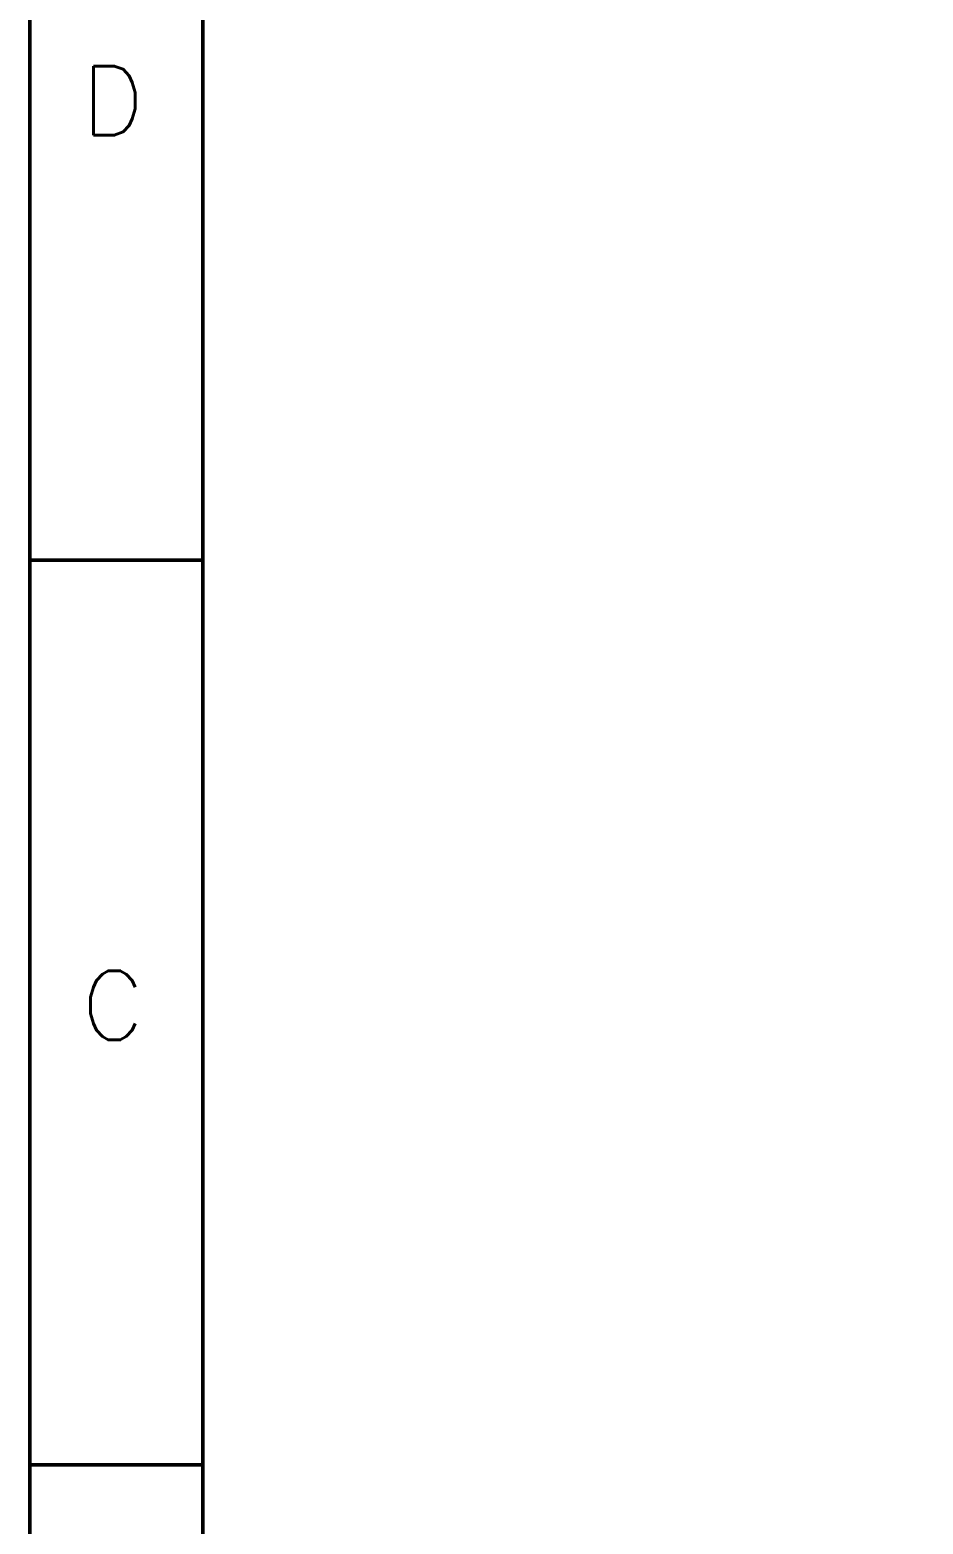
# Model space of a CAD drawing. Extents: x 20576 to 22412, y -9539 to -8232.
# Drawn here: x 20576 to 20705.1, y -9286.5 to -9070.6 of the extents above; entities that cross this region are included whole.
import ezdxf

# ---------------------------------------------------------------- set-up
doc = ezdxf.new("R2010")
doc.units = 0
doc.layers.add('Cotas', color=90, linetype='Continuous')
doc.layers.add('Peças Usinadas', color=120, linetype='Continuous', lineweight=50)
doc.styles.get("Standard").update_dxf_attribs({"font": 'romans.shx'})

msp = doc.modelspace()

# ---------------------------------------------------------------- linework, layer by layer
at = {"layer": 'Peças Usinadas'}
for p, q in [((20601.013, -9147.231), (20576.013, -9147.231)), ((20601.013, -9277.946), (20576.013, -9277.946))]:
    msp.add_line(p, q, dxfattribs=at)
at = {"layer": 'Peças Usinadas', "flags": 128}
for points in [[(20576.013, -9539.376), (22411.742, -9539.376), (22411.742, -8232.227), (20576.013, -8232.227)], [(20601.013, -9514.376), (22386.742, -9514.376), (22386.742, -8257.227), (20601.013, -8257.227)]]:
    msp.add_lwpolyline(points, close=True, dxfattribs=at)

# ---------------------------------------------------------------- texts
at = {"layer": 'Cotas'}
for s, p in [('D', (20583.49, -9085.833)), ('C', (20583.49, -9216.548))]:
    msp.add_text(s, height=10, dxfattribs=at).set_placement(p)

doc.saveas('drawing.dxf')
